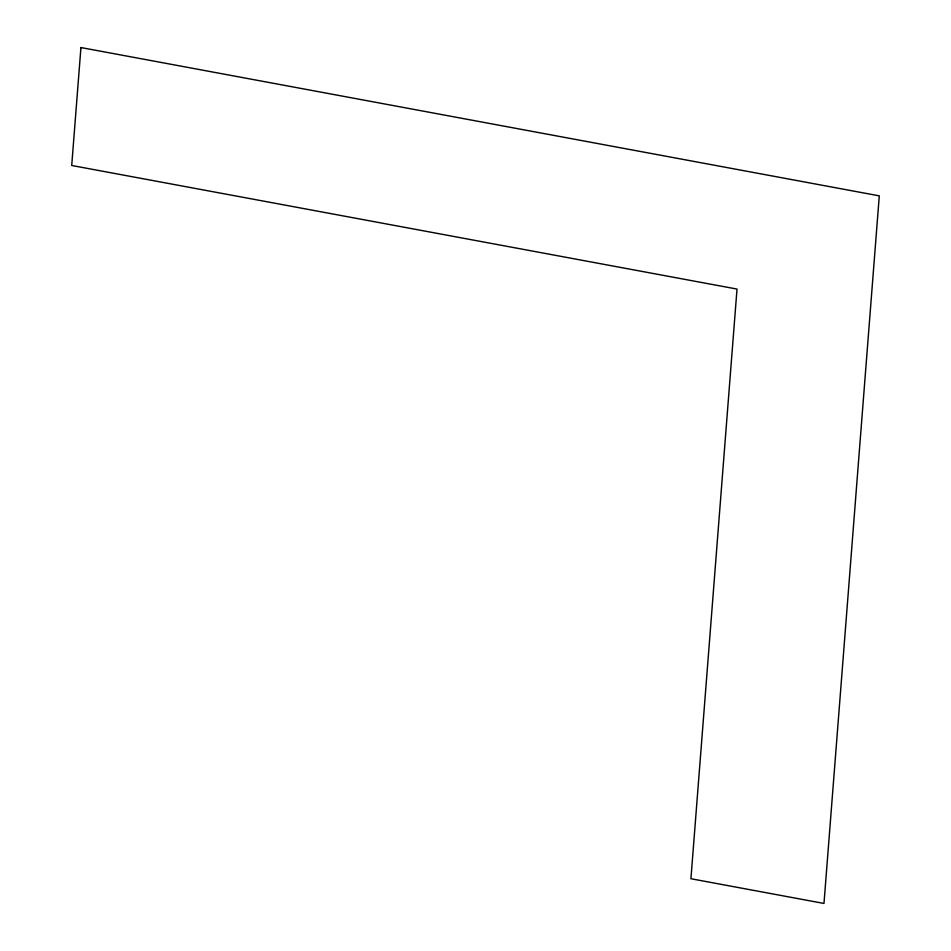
<?xml version="1.0" encoding="UTF-8"?>
<svg xmlns="http://www.w3.org/2000/svg" width="951" height="951" viewBox="0 0 951 951"><rect width="100%" height="100%" fill="white"/><g stroke="black" fill="none" stroke-linecap="round" stroke-linejoin="round"><path stroke-width="1.43" d="M80.93 47.55L71.717 165.486L737.013 289.068L690.925 878.736L823.982 903.45L879.283 195.858L80.93 47.55"/></g></svg>
